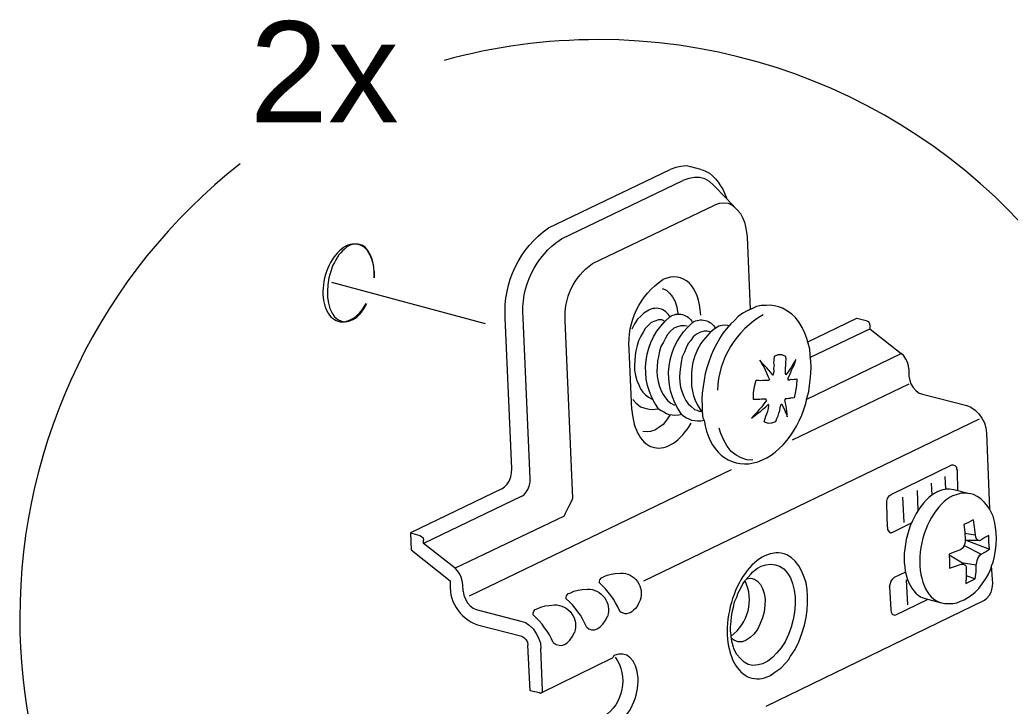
# Model space of a CAD drawing. Header units: metres. Extents: x -11.5 to 7.4, y -3.8 to 5.9.
# Drawn here: x 4.9605 to 5.1156, y -1.3095 to -1.2019 of the extents above; entities that cross this region are included whole.
import ezdxf

# ---------------------------------------------------------------- set-up
doc = ezdxf.new("R2010")
doc.units = ezdxf.units.M
doc.header["$MEASUREMENT"] = 0
doc.layers.add('PDF17_Geometry_Num_Penna__7_Num_Penna__7', color=7, linetype='Continuous', lineweight=18)
doc.layers.add('PDF17_Text_Num_Penna__7_Num_Penna__7', color=7, linetype='Continuous', lineweight=18)
doc.styles.add('GENERATED_STYLE_1', font='')
doc.styles.get('GENERATED_STYLE_1').set_extended_font_data('Arial')

msp = doc.modelspace()

# ---------------------------------------------------------------- linework, layer by layer
at = {"layer": 'PDF17_Geometry_Num_Penna__7_Num_Penna__7', "color": 7, "linetype": 'Continuous', "lineweight": 18, "flags": 128}
for points in [[(5.131967306944112, -1.254754920748113, 0.2828200976111976), (5.051115624504789, -1.205055700030583, 0.06749379674090594), (5.026949677879291, -1.208313698630087)], [(4.995008146587189, -1.224507868139379, 0.2301979789511528), (4.960484663690044, -1.295685063787191, 0.4142115001514662), (5.051115255952912, -1.386315656050058, 0.1910979785505051), (5.113057770050021, -1.361843811366011)], [(5.036020476695013, -1.275454636963167), (5.036436940316895, -1.27514259637332), (5.036847261407477, -1.274732275282735), (5.037167901541139, -1.274250700829112), (5.037412374286728, -1.273588535955382), (5.037509426281208, -1.27296199776317), (5.037575765619209, -1.27228509081433), (5.036534729415131, -1.248658335586011, -0.261918281330343), (5.043325912016206, -1.234568597298796), (5.062341960402971, -1.225424825211276)], [(5.039025894407613, -1.276682774670528), (5.039443586535755, -1.27643830192494), (5.039755627125604, -1.276020609796799), (5.040076267259264, -1.275553777418287), (5.040267914235704, -1.275043947320703), (5.040417791999332, -1.274413723609714), (5.040417791999332, -1.273840011186648), (5.039345920288143, -1.248725657729018, -0.2767769410688991), (5.045357001414605, -1.236272289779108), (5.064357079220001, -1.22712851769159)], [(5.04576670825206, -1.279755268824887), (5.045989067884983, -1.27927983690256), (5.046234769136833, -1.278781063361309), (5.046562780308049, -1.278147154131542), (5.046911676085671, -1.277480075232775), (5.047127893187298, -1.276913733847265), (5.045922605696358, -1.249143227006533, -0.2648715207370235), (5.05020026449103, -1.240161617745233), (5.069326878441126, -1.231012931632678)], [(5.05635962632298, -1.263083333231374), (5.055951762244911, -1.253598036403787, -0.2724621259776844), (5.06123286495213, -1.242661996534664)], [(5.062324024211586, -1.248500963934203, 0.4531988761845346), (5.05877585243365, -1.247602188754944), (5.058232852667066, -1.247952313038827), (5.057797961451296, -1.248370005166968), (5.057248819153417, -1.248899491364701), (5.056784443787423, -1.249588683376134), (5.056337267509061, -1.25041792510112)], [(5.083840697089034, -1.26112288294288), (5.084063056721956, -1.260227301879895), (5.084179764816582, -1.259277666541503), (5.084289101873656, -1.258414026641257), (5.084381239843099, -1.257379624370978), (5.084467235281245, -1.256422617995031), (5.084415638018358, -1.255465611619083), (5.084298929923728, -1.254461922005285), (5.084226448054434, -1.253594596586262), (5.083989346346399, -1.252638818716573), (5.083791556838664, -1.251893115417214), (5.083481973261335, -1.251072473236043), (5.08302374042664, -1.250184263210613), (5.082547079998056, -1.249389419660885), (5.082015136787804, -1.248635116817711), (5.081425453783369, -1.248063861407165), (5.08076083189712, -1.247594572016136), (5.079974587891208, -1.247171965862958), (5.079345592686478, -1.246941006686221), (5.078707997937931, -1.246773929834964), (5.078018805926497, -1.246655993234077), (5.077383668190471, -1.246707590496966), (5.076620765803485, -1.246728475103373), (5.075878748022902, -1.24689432344837), (5.075156386342471, -1.247232162669661), (5.074403312005556, -1.247579829941024), (5.07376940277579, -1.247954524350092), (5.073010185907579, -1.248481553535307), (5.072420502903144, -1.249061408489668), (5.071801335748487, -1.249657234025398), (5.071587575659379, -1.249915220339839), (5.071104772699499, -1.249824310876655), (5.070495433594914, -1.249889421708395), (5.069978232459778, -1.249968046108987), (5.069431547174416, -1.250323084417907, 0.2448284183523654), (5.065711138818934, -1.257874958094702, 0.1948206860089791), (5.06744972087701, -1.263524121277189)], [(5.056533582809289, -1.261491311970027), (5.056980513386398, -1.262010970117684), (5.05736257883302, -1.262291069544791), (5.057742187267127, -1.262590825072046), (5.058233589770822, -1.26276158744208), (5.058598456129817, -1.262881981055485), (5.059115657264957, -1.262975347531187), (5.059556691012022, -1.26303554433789), (5.06001369534046, -1.262983947075002), (5.060522296931785, -1.262905322674412, -0.3931049424720021), (5.062324024211586, -1.248500963934203, -0.4531988761848207), (5.06587219598952, -1.249399370561584, -0.4507811218118636), (5.06943105577191, -1.250323330119159)], [(5.060522665483662, -1.262904585570656), (5.060941586118064, -1.263208026616687), (5.061346993183612, -1.263424243718313), (5.061767142324271, -1.263652745882532), (5.062163949846006, -1.263791567089826), (5.062655352349703, -1.263888619084306), (5.063119727715694, -1.263908275184454), (5.063704496695092, -1.263870191490417), (5.06412833135453, -1.263742426839457, -0.3908930991385568), (5.06587219598952, -1.249399370561584)], [(5.02170002493231, -1.282350856849408), (5.02179707692679, -1.285006887381883), (5.027926463206015, -1.289880617413537, 0.3549771655036791), (5.032175866356722, -1.296768852009093), (5.039130440290274, -1.298539129528656)], [(5.07239261581106, -1.300639260978826), (5.072235367009878, -1.300154001006427), (5.072080575221213, -1.299581517089621), (5.071990894264289, -1.299015175704112), (5.071924554926289, -1.298539743781786, 0.3567071359792587), (5.074103433627675, -1.289880126011033), (5.074171001471935, -1.289784302522813), (5.074588693600075, -1.289306413587969), (5.074981815603033, -1.288838352703199), (5.075308598267991, -1.288480857381759), (5.075561670557395, -1.288265868786393)], [(5.049240555401312, -1.297088140785869, 0.1137279156701642), (5.046086488431339, -1.292721046735525), (5.046086488431339, -1.292476573989936), (5.046145456731786, -1.292217359169237), (5.046399757527446, -1.291895490529315), (5.046807498754889, -1.291746841271948), (5.04729275872729, -1.291487626451248), (5.047954923601017, -1.291331606156325), (5.048577776274453, -1.291233325655585), (5.049404560986922, -1.291175585861401, -0.5034483804003105), (5.05256587614382, -1.295468355283062)], [(5.044056258987323, -1.299581394238995, 0.1051966314091285), (5.04089408387604, -1.295221425524955), (5.04089408387604, -1.294969581741811), (5.040998506908075, -1.294655084139445), (5.04121349550344, -1.294395869318746), (5.041623570892776, -1.294239849023822), (5.042099002815101, -1.293995376278234), (5.042761167688832, -1.293829527933236), (5.04339384841234, -1.293764417101497), (5.044219404618548, -1.293666136600757, -0.5255518714276384), (5.047372611634138, -1.297975859408796)], [(5.053771900738514, -1.301865310225548, -0.4154365246659236), (5.052001254667074, -1.311162891296723), (5.04083536127685, -1.316602717012635), (5.042285612915881, -1.316914266199977), (5.042596424999468, -1.317080114544975), (5.042761044838207, -1.317324587290565), (5.042858096832685, -1.317643998917966), (5.054016619185356, -1.312206630214572)]]:
    msp.add_lwpolyline(points, format="xyb", dxfattribs=at)
for points in [[(5.065601064658106, -1.225014012718186), (5.064871331940118, -1.224853078398226), (5.064045775733909, -1.224948901886447), (5.063258303221737, -1.225097551143815), (5.062341837552342, -1.225424333808772)], [(5.067148613992869, -1.225424333808772), (5.065600696106229, -1.225014012718186)], [(5.067148613992869, -1.225424579510024), (5.067528222426974, -1.22551303196069), (5.068026995968228, -1.225743991137427), (5.06850857042185, -1.225990920895534), (5.068985230850434, -1.226408613023676), (5.069484004391684, -1.226882816439742), (5.069891868469751, -1.227382818487253), (5.070272705410115, -1.227952845391538), (5.070621601187739, -1.228488474120567), (5.070934870283846, -1.229210835801), (5.071195313610804, -1.22987300067473), (5.071195313610804, -1.229968824162951), (5.069171963801837, -1.227857021903318)], [(5.069171349548709, -1.227857390455195), (5.068509184674978, -1.227283678032132), (5.067779451956989, -1.226883184991618), (5.06695389575078, -1.226653454321141), (5.066159052201051, -1.226653454321141), (5.065280670225699, -1.226815617147361), (5.064356833518747, -1.227127657737207)], [(5.071195559312056, -1.229969315565454), (5.072720135579772, -1.231593400840168), (5.072140280625412, -1.231077428211289), (5.071514970939461, -1.230765387621441), (5.07078523822147, -1.230697819777183), (5.070056734009741, -1.230765387621441), (5.069327001291756, -1.231012317379549)], [(5.072719767027895, -1.231593155138918), (5.072868416285262, -1.231739347383766), (5.073381931901624, -1.232320430844386), (5.073695200997731, -1.232946969036599), (5.074006013081318, -1.233675473248327), (5.074170632920056, -1.234405205966316), (5.074319282177425, -1.235230762172525), (5.07442370520946, -1.23595066684044), (5.074899137131787, -1.247372089532588)], [(5.009303291120951, -1.243057698400766), (5.033363586208152, -1.249570010080993)], [(5.061135690107021, -1.244089520807901), (5.061797854980751, -1.244319251478378), (5.062275743915599, -1.244819253525888), (5.062749947331666, -1.245392965948954), (5.063167639459804, -1.246121470160682), (5.063413340711653, -1.24699739512352), (5.063568132500315, -1.247988799674726)], [(5.083805438959395, -1.252458719698968), (5.091586797605416, -1.24872528917714)], [(5.091586797605416, -1.248725166326514), (5.093045034535134, -1.249075290610397)], [(5.061057065706432, -1.248998877521073), (5.060520208471143, -1.248985363952221), (5.059969837667003, -1.249162268853552), (5.059388754206385, -1.249382171473956), (5.058843297427282, -1.249901829621614), (5.058436661855472, -1.25034286336868), (5.058120935746851, -1.250926403841819), (5.057779411006781, -1.251561541577846), (5.057399802572675, -1.252263018651871), (5.057186042483568, -1.252975552282231), (5.056996852519646, -1.253812165044772), (5.056870316374944, -1.254565239381686), (5.056803977036946, -1.255360082931414), (5.056760979317872, -1.256159840506179), (5.05679660599939, -1.256889573224167), (5.056934198700425, -1.257718814949153), (5.057156558333348, -1.258495230904993), (5.057434200747934, -1.259188108435204), (5.057715528681301, -1.259797447539786), (5.058096365621664, -1.260299906599816), (5.05849194463714, -1.260755682421993), (5.058948948965577, -1.261113177743432), (5.059531260932458, -1.261427675345797)], [(5.064584230027334, -1.249909323509795), (5.064047372792047, -1.249895809940943), (5.063497001987908, -1.250072714842274), (5.062915918527288, -1.250292617462677), (5.062370461748184, -1.250812275610336), (5.061963826176376, -1.251254537863662), (5.061648100067751, -1.251836849830541), (5.061306575327684, -1.252471987566568), (5.060926966893577, -1.253173464640594), (5.06071320680447, -1.253885998270952), (5.060524016840548, -1.254722611033494), (5.060397480695846, -1.255475685370409), (5.060331141357846, -1.256270528920137), (5.060288143638775, -1.257070286494901), (5.060323770320291, -1.25780001921289), (5.060461363021327, -1.258629260937877), (5.060683722654248, -1.259405676893715), (5.060961365068835, -1.260098554423926), (5.061242693002203, -1.26070789352851), (5.061623529942567, -1.261210352588538), (5.062019108958044, -1.261666128410716), (5.062476113286481, -1.262023623732154), (5.063058425253358, -1.26233812133452)], [(5.06142365197419, -1.249119885387608), (5.061057557108937, -1.248998263267943)], [(5.065028703591926, -1.249962026428316), (5.064583984326083, -1.249909200659169)], [(5.067667535036772, -1.26471491239427), (5.067542227398329, -1.264401643298164), (5.067437804366294, -1.26340655322818), (5.067410777228593, -1.262452003864752), (5.067386207103407, -1.261444628732175), (5.067452546441407, -1.260463052231043), (5.067580311092367, -1.259423735935727), (5.067724046324697, -1.258423731840705), (5.067916921807397, -1.257408985670573), (5.068147880984137, -1.25642986618196), (5.06846483559902, -1.255517086031345), (5.06883338747679, -1.254488826292362), (5.069228966492267, -1.253632557429672), (5.069694570364517, -1.252765232010649), (5.070161402743029, -1.251900363604144), (5.070678603878168, -1.251071121879158), (5.071244945263679, -1.250363502273835), (5.071587698510006, -1.249915097489214)], [(5.084220551224391, -1.254898901681695), (5.093617395601314, -1.250375541635176)], [(5.093044420282004, -1.249075659162274), (5.09337243145322, -1.249239050494754), (5.093521080710588, -1.24945526759638), (5.093618132705069, -1.249805391880263)], [(5.093617887003816, -1.249804654776509), (5.093617887003816, -1.250375910187054), (5.098557710672219, -1.254260446978769)], [(5.068179207893744, -1.250761046899325), (5.067669377796163, -1.250738933786659), (5.067111635954468, -1.250896182587842), (5.066477726724699, -1.25120576616517), (5.065956840070784, -1.2516418858872), (5.065582145661716, -1.25219225669134), (5.065192709177534, -1.252710686332739), (5.06484627041243, -1.25335442361258), (5.064585827085471, -1.254042387117754), (5.064260272926772, -1.254785633404594), (5.064090739062996, -1.25563207421721), (5.063960517399519, -1.256392519591679), (5.063899092086558, -1.257176306585074), (5.063835209761075, -1.257969921628542), (5.063883121505185, -1.258724224471715), (5.06399000154974, -1.259535038602814), (5.064232017282809, -1.260305312027357), (5.064503517166104, -1.260993275532531), (5.064809415224653, -1.261632098787334), (5.065190252165017, -1.262121044278512), (5.065609172799416, -1.262531365369098), (5.066170600159889, -1.263010482810201), (5.066580921250477, -1.263129647917348), (5.066939645078174, -1.263322523400048)], [(5.068594320158745, -1.250869155450138), (5.06817908504312, -1.250761046899325)], [(5.080499037213277, -1.254721136825984), (5.07987864155236, -1.254479121092914), (5.079220162197407, -1.254488949142987), (5.078658734836935, -1.25472850786354), (5.078616965624123, -1.25527642165516), (5.078555540311161, -1.255721140921005), (5.07863785023053, -1.256119176948999), (5.078575196411309, -1.256549154139733), (5.078623108155419, -1.25700615846817), (5.078519913629641, -1.257524588109568)], [(5.0804920347276, -1.257583924961889), (5.080485892196302, -1.25746967387978), (5.080407267795712, -1.257429133173225), (5.080457636552341, -1.256990556438677), (5.080420781364563, -1.256540923147795), (5.080476064146229, -1.256094975375691), (5.080473607133708, -1.255630600009698), (5.080530118421635, -1.255194480287669), (5.080498177258896, -1.254721505377862)], [(5.08365543834514, -1.261446962894068), (5.098558447775975, -1.254260201277517)], [(5.09974727328304, -1.256669670603763), (5.099688304982596, -1.256194238681438), (5.099531056181416, -1.255627897295928), (5.099286583435825, -1.255153693879863), (5.098958572264607, -1.2546401782635), (5.098558079224096, -1.254260569829395)], [(5.078445711851584, -1.257659969499336), (5.078136128274256, -1.25721770724601), (5.077774947434039, -1.256835641799387), (5.077521875144635, -1.256513773159465), (5.077145952229309, -1.256141535762916), (5.076798284957945, -1.255768069860108), (5.076426047561394, -1.255280352875189), (5.076719660557353, -1.255913033598698), (5.077031701147201, -1.256357752864543), (5.077236861692493, -1.256834413293127), (5.077455535806637, -1.257304931190416), (5.077660696351931, -1.257786505644038), (5.077916225653851, -1.25831599184177)], [(5.08082238006071, -1.258192649813342), (5.08107790936263, -1.257720903409794), (5.08128798393296, -1.257191417212062), (5.081445232734142, -1.256696329189588), (5.081714275604918, -1.256196327142079), (5.081880123949913, -1.255746693851197), (5.082075456445132, -1.255198780059576), (5.081796585524286, -1.255591902062533), (5.081553341284955, -1.256041535353415), (5.081359237295997, -1.256401487687372), (5.081086508906445, -1.256686501139515), (5.080849407198411, -1.257125077874064), (5.080491911876972, -1.25758331070876)], [(5.099746781880539, -1.256669916305015), (5.099746781880539, -1.25780874160733), (5.099911401719273, -1.258472134987319), (5.100067422014199, -1.259036019360311), (5.100408946754264, -1.259580247633153), (5.100894206726664, -1.260093763249515), (5.101369638648992, -1.260494256290028), (5.101867183683982, -1.260650276584951), (5.108831585667611, -1.262420554104515)], [(5.078445711851584, -1.257660583752466), (5.078492395089436, -1.257577045326838), (5.078520650733397, -1.257525448063949)], [(5.080822994313838, -1.258192281261464), (5.08085247846406, -1.258310217862351), (5.080807023732469, -1.258394984794239)], [(5.080807392284346, -1.258394861943613), (5.081124346899228, -1.258359235262095), (5.081335649975818, -1.258291667417837), (5.081564152140038, -1.258339579161948), (5.081775455216627, -1.258276925342726), (5.081991672318253, -1.258284296380282), (5.082209117926137, -1.258213043017246)], [(5.082208626523633, -1.258212674465368), (5.082144744198155, -1.2591942509665), (5.082015751040933, -1.260229881743039), (5.081773735307864, -1.261226200319282)], [(5.075393733751756, -1.261441066064023), (5.075402333295569, -1.260441061969002), (5.075565724628051, -1.259414030736279), (5.075824939448749, -1.258447196310256)], [(5.075824939448749, -1.258447687712761), (5.076179977757668, -1.258450144725279), (5.076544844116665, -1.25846365829413), (5.07683845711262, -1.258450144725279), (5.077191038409023, -1.258457515762835), (5.077476051861167, -1.258440316675205), (5.077842146726422, -1.258453830244056)], [(5.077842269577046, -1.258453707393431), (5.077887724308638, -1.258370168967803), (5.07791720845886, -1.258316114692397)], [(5.09974727328304, -1.259037862119699), (5.081476928195631, -1.267858537061039)], [(5.081773121054734, -1.261226323169908), (5.081470908514962, -1.261241065245019), (5.08131120270126, -1.261220180638612), (5.081090071574597, -1.26128651997661), (5.080909481154491, -1.261290205495389), (5.080688350027827, -1.261357773339647), (5.080394737031867, -1.261384800477351)], [(5.07742924577269, -1.26160212323461), (5.077034895263472, -1.262142665988676), (5.076701970067219, -1.262623011936038), (5.076295334495411, -1.263045618089216), (5.075946438717788, -1.26350507943017), (5.075532432108425, -1.26392768558335), (5.075091398361355, -1.264400660493156), (5.075559459246126, -1.264018595046533), (5.076043490712268, -1.263637758106169), (5.076493124003148, -1.263338002578915), (5.076881331981069, -1.262965765182364), (5.077322365728135, -1.262662324136333), (5.077733915324981, -1.262242174995673)], [(5.077419417722616, -1.261430132358316), (5.077076664476287, -1.261411704764428), (5.076693370523405, -1.261432589370835), (5.076404671552485, -1.261448559952204), (5.076106144531488, -1.261470673064871), (5.075758477260123, -1.261454702483501), (5.075393610901129, -1.261441188914649)], [(5.077097549082694, -1.264957296679219), (5.077256026390137, -1.264460980150486), (5.077376420003542, -1.264094885285232), (5.077494356604429, -1.263691935232202), (5.077638091836759, -1.263296356216727), (5.077742514868795, -1.26288849213866), (5.077827281800683, -1.262399546647482), (5.077792883625424, -1.262274239009039), (5.077733915324981, -1.262242297846299)], [(5.077097794783946, -1.264957788081722), (5.077700991357235, -1.265172776677089), (5.078296816892964, -1.265129778958015), (5.078941782679065, -1.264938131981574), (5.079095345961468, -1.264455329021693), (5.079261194306467, -1.264002010212034), (5.079375445388576, -1.26358923210893), (5.079517952114649, -1.263203481143528), (5.079576920415091, -1.262762447396461), (5.079716970128645, -1.262299300536728)], [(5.077429614324567, -1.261601754682732), (5.07737801706168, -1.26150838820703), (5.077419786274493, -1.261429763806438)], [(5.079873973228576, -1.2622124451442), (5.079754808121429, -1.26222718721931), (5.079716724427394, -1.262298440582346)], [(5.079873727527323, -1.262212567994826), (5.080032204834765, -1.262573748835042), (5.080201738698541, -1.262933701169), (5.08034915944965, -1.263178173914588), (5.080431469369019, -1.263511099110842), (5.080614516801644, -1.263905449620057), (5.080702969252311, -1.264199062616016), (5.080693141202236, -1.263762942893985), (5.080664885558273, -1.263280139934104), (5.080588718170201, -1.262875961374815), (5.080561691032498, -1.262473011321784), (5.080405670737575, -1.262024606537161), (5.080323360818207, -1.261514776439578)], [(5.080395228434371, -1.261384677626724), (5.080355916234076, -1.26145593098976), (5.080323975071334, -1.261514899290203)], [(5.108831462816987, -1.262421045507018), (5.109464143540492, -1.262675346302681), (5.110126308414223, -1.263150778225008), (5.110698792331029, -1.263724490648071), (5.111166853215799, -1.264384198509283), (5.111583316837681, -1.265112702721012), (5.11182901808953, -1.265910003283258), (5.111896585933787, -1.266720817414357)], [(5.06229466291199, -1.263903975412547), (5.061809402939589, -1.264693904937237), (5.061245518566601, -1.265362212342264), (5.060589496224166, -1.265830273227034), (5.059942073425546, -1.266247965355175), (5.059279908551815, -1.266492438100764), (5.058752879366603, -1.266560005945022), (5.058083343455317, -1.266492438100764)], [(5.064127717101401, -1.263741935436952), (5.064501183004211, -1.264055204533059), (5.064928703182424, -1.264342674997721), (5.06526285688494, -1.26452203691157), (5.06572723225093, -1.264712455381752), (5.066234605335994, -1.264771423682196), (5.066670725058026, -1.264823020945084), (5.067143699967835, -1.264825477957602), (5.06766704363427, -1.26471491239427)], [(5.067352054629398, -1.263359378587825), (5.066940505032553, -1.263322523400048)], [(5.058235923932713, -1.289896956546785), (5.110824591371976, -1.264480390549382)], [(5.07532764011501, -1.270965552241281), (5.074352206145173, -1.270907812447096), (5.073465224626002, -1.270615427957397), (5.072691265682682, -1.270197735829256), (5.071930820308213, -1.269600681787265), (5.07131902419111, -1.268805838237538), (5.070750225793084, -1.267853745886627), (5.070293221464647, -1.266778802909792), (5.070051205731575, -1.265971674297472)], [(5.111896954485664, -1.266720326011852), (5.112401870558211, -1.278617180626327), (5.112157397812624, -1.278297768998925), (5.11158368538956, -1.277635604125195), (5.111018572510309, -1.27706189170213), (5.110438717555949, -1.276683511774285), (5.109880975714255, -1.276333387490401), (5.109248294990744, -1.276184738233033)], [(5.097003527403654, -1.276333141789149), (5.106487595724982, -1.271721329291965)], [(5.106487227173105, -1.271721206441338), (5.106712043818545, -1.271721206441338), (5.106971258639243, -1.271824400967114), (5.107218188397352, -1.272068873712704)], [(5.107433791245848, -1.275706357895685), (5.1073809654767, -1.272702660091844), (5.1073809654767, -1.272546639796921), (5.107283913482222, -1.272383248464443), (5.107283913482222, -1.272284967963703), (5.107283913482222, -1.272138775718854), (5.107217574144222, -1.272068750862077)], [(5.071924677776916, -1.272472315168237), (5.030864313074357, -1.292277064573436)], [(5.105415846864423, -1.273528216298054), (5.105512898858903, -1.275454514112541)], [(5.103237213864288, -1.274569498203385), (5.103334265858766, -1.276438056223688)], [(5.036020599545637, -1.27545512836567), (5.021699902081682, -1.282350733998782), (5.023150767973846, -1.282761055089368)], [(5.039026017258241, -1.276683388923658), (5.02372988582445, -1.284054426479094), (5.02372988582445, -1.283490542106104)], [(5.096281288573847, -1.277887939310842), (5.096281288573847, -1.277412507388517), (5.096428709324956, -1.277009557335486), (5.096690381158174, -1.276591865207345), (5.097003650254281, -1.276332650386645)], [(5.098771839313203, -1.276750465365413), (5.098958572264607, -1.28072836863283)], [(5.101057352357893, -1.275706726447563), (5.101138433771002, -1.278929098365547)], [(5.10430736566671, -1.275872451941934), (5.104941274896479, -1.275610780108717), (5.105603439770206, -1.275454759813793), (5.106145211030531, -1.275454759813793), (5.10680737590426, -1.275553040314533)], [(5.106711552416042, -1.276534493965038), (5.107381088327328, -1.276280193169375), (5.108013769050835, -1.276116801836897), (5.10857151089253, -1.276116801836897), (5.109247189335109, -1.276184369681155)], [(5.106807621605514, -1.275553163165158), (5.109247435036362, -1.276184615382407)], [(5.096428832175583, -1.281458101350818), (5.096281411424474, -1.277888062161469)], [(5.045765725447055, -1.279754040318627), (5.028685802924848, -1.287915007398754), (5.023730008675077, -1.284053812225965)], [(5.112722142139996, -1.287535890367153), (5.112938359241623, -1.286972005994162), (5.113197574062321, -1.286078881943696), (5.11334745182595, -1.285104676480119), (5.113444503820427, -1.284220151973466), (5.113510843158428, -1.283238575472333), (5.113444503820427, -1.282350365446904), (5.11334745182595, -1.281458469902696), (5.113197574062321, -1.280582544939858), (5.112938359241623, -1.279754531721131), (5.112558750807516, -1.278928975514923), (5.112401502006335, -1.278616934925075)], [(5.096428709324956, -1.28145773279894), (5.096428709324956, -1.281837341233045), (5.096690381158174, -1.282194836554484), (5.096943453447578, -1.282350856849407), (5.097255494037425, -1.282247662323631), (5.100164596859305, -1.28079556792521)], [(5.109812793616864, -1.28032812129357), (5.109083060898877, -1.280728614334081), (5.10835455668715, -1.281057854011558)], [(5.108355170940277, -1.28105748545968), (5.108511191235202, -1.282247908024884), (5.108571388041904, -1.283391647352235)], [(5.109812670766241, -1.280328612696073), (5.109976062098719, -1.281458838454574), (5.110125939862344, -1.282665231601147), (5.110192279200346, -1.282977272190994), (5.110289331194824, -1.283238944024212), (5.110439208958452, -1.283392507306616), (5.11060260029093, -1.283490787807355), (5.110757392079595, -1.283558355651614), (5.111019063912815, -1.283490787807355)], [(5.023150399421969, -1.282761055089368), (5.023404700217629, -1.282924446421847), (5.023663915038329, -1.283140663523472), (5.023730254376327, -1.283490787807355)], [(5.108511191235202, -1.282410685104233), (5.11012544845984, -1.282664985899896)], [(5.112304695713107, -1.282761055089368), (5.111680614533414, -1.283073095679214), (5.111018449659683, -1.283490787807355)], [(5.112401870558211, -1.284939810940128), (5.112304818563732, -1.283802214144073), (5.112304818563732, -1.282761669342497)], [(5.10857126519128, -1.283392630157242), (5.10857126519128, -1.283705899253349), (5.108511068384576, -1.284054795030973), (5.108421387427651, -1.284375435164634), (5.108257996095171, -1.284627278947778), (5.108110575344064, -1.284843496049404), (5.107848903510845, -1.285006887381883), (5.106970521535491, -1.285357011665766), (5.106078625991282, -1.285736620099871)], [(5.108421141726398, -1.284375803716512), (5.11110174238406, -1.28573576014549)], [(5.110757023527716, -1.283557741398484), (5.10857151089253, -1.283557741398484)], [(5.108831462816987, -1.283557741398484), (5.112401502006335, -1.284939810940128)], [(5.077993990100062, -1.304766304906114), (5.078782691118493, -1.304209791570679), (5.079674586662701, -1.303575882340912), (5.080486629300058, -1.302750326134704), (5.0809043214282, -1.302276122718637), (5.081222504549341, -1.301709781333128), (5.08195223726733, -1.30063975238133), (5.082518578652842, -1.299432130728498), (5.082992782068906, -1.298129914093704), (5.083410474197047, -1.296836297002725), (5.083654946942636, -1.29563113236241), (5.083804824706263, -1.294492307060096), (5.083871164044261, -1.29335471026404), (5.083871164044261, -1.292312936956205), (5.083804824706263, -1.291233079954334), (5.083654946942636, -1.290192535152758), (5.08334290635279, -1.289306782139847), (5.082992782068906, -1.288430857177008), (5.082518578652842, -1.287536504620283), (5.08195223726733, -1.286806771902294), (5.081312185506269, -1.286242887529303), (5.080650020632538, -1.285832566438717), (5.080242156554469, -1.285669175106238), (5.079758125088329, -1.285573351618019), (5.079356403541558, -1.285520525848871), (5.078946082450972, -1.285520525848871), (5.078054186906764, -1.285669175106238), (5.077175804931407, -1.285981215696086)], [(5.106078134588778, -1.285736497249246), (5.106145702433036, -1.286806526201043), (5.106145702433036, -1.287914638846877)], [(5.108421141726398, -1.287283923733384), (5.106078380290031, -1.285884655104109)], [(5.110125939862344, -1.289568208271812), (5.110289331194824, -1.288480980232386), (5.110289331194824, -1.287372867586551), (5.11037901215175, -1.287022743302669), (5.110439208958452, -1.286710702712822), (5.110543631990488, -1.286398662122974), (5.11069842377915, -1.286144361327313), (5.110854444074077, -1.285885146506613), (5.111101373832181, -1.285736497249246), (5.111740197086986, -1.285356888815141), (5.112402361960717, -1.284940425193258)], [(5.076603566715853, -1.287603212510159), (5.077332070927582, -1.287373481839681), (5.078151484602497, -1.287283800882757), (5.078879988814226, -1.287373481839681), (5.079511441031473, -1.287603212510159), (5.080173605905204, -1.288013533600745), (5.080747318328269, -1.288675698474475), (5.081222750250594, -1.289405431192463), (5.081543390384256, -1.290291184205375), (5.081787863129845, -1.29133172900695), (5.081952482968582, -1.292380873352341), (5.081952482968582, -1.293614293636618), (5.081855430974102, -1.294803487695561), (5.081625700303624, -1.295943541504136), (5.08131243120752, -1.29714870614445), (5.080904567129451, -1.29829490248432), (5.080397194044386, -1.299432499280376), (5.079757142283322, -1.300406704743952), (5.079094977409591, -1.30120277679994), (5.078373844235418, -1.301925138480372), (5.07764534002369, -1.302489022853363), (5.076848039461444, -1.302906714981504), (5.076125677781009, -1.303062735276429), (5.075308721118615, -1.303168386814723), (5.074587587944441, -1.303004995482243), (5.073940165145824, -1.302654871198361), (5.07338242330413, -1.302088529812852), (5.072802568349767, -1.301448478051787), (5.072392247259183, -1.300638892426949)], [(5.075561056304265, -1.288265377383889), (5.076038945239109, -1.287915253100007), (5.07660405811836, -1.287603212510159)], [(5.104843608648869, -1.293354464562789), (5.105416092565674, -1.293452745063528), (5.106078257439403, -1.293452745063528), (5.10665074135621, -1.293452745063528), (5.107283422079718, -1.293354464562789), (5.107848534958968, -1.293102620779645), (5.108421018875774, -1.292886403678018), (5.108988588767541, -1.29252890835658), (5.109561072684347, -1.292150528428734), (5.110126185563598, -1.291650526381224), (5.110698669480403, -1.291070671426863), (5.111265010865912, -1.290350766758949), (5.111739214281979, -1.28962103404096), (5.112209732179268, -1.288838475553824), (5.112624967294892, -1.287914638846877), (5.11272201928937, -1.287536258919031)], [(5.106145333881159, -1.287915007398754), (5.107053200006737, -1.287602966808907), (5.107946324057203, -1.287283555181505)], [(5.107945586953448, -1.287283923733383), (5.108161804055072, -1.287283923733383), (5.108354679537774, -1.287283923733383), (5.108510699832697, -1.287372376184049), (5.108675319671434, -1.287535767516528), (5.108734287971881, -1.287751984618153), (5.108734287971881, -1.288102108902036), (5.108734287971881, -1.28921022154787), (5.108675319671434, -1.290290078549742)], [(5.107946078355949, -1.287022374750791), (5.110288839792322, -1.287372499034674)], [(5.111583562538934, -1.292937140986524), (5.111993883629522, -1.292625100396679), (5.112401747707587, -1.292149668474352), (5.112625335846769, -1.291650894933102), (5.112782584647952, -1.291018214209593), (5.112887007679987, -1.290290938504123), (5.112722387841249, -1.287536627470909)], [(5.029890353312032, -1.290446344545917), (5.029794529823812, -1.289880003160408), (5.029631138491334, -1.289306290737342), (5.029414921389707, -1.288838229852573), (5.029066025612083, -1.288324714236212), (5.02868641717798, -1.287914393145625)], [(5.097501440990523, -1.28930665928922), (5.099286460585198, -1.288481103083012)], [(5.108734287971881, -1.289054692655451), (5.110126185563598, -1.289568208271812)], [(5.029958781110674, -1.291487749301875), (5.029889984760155, -1.290445975994039)], [(5.071924677776916, -1.298539620931161), (5.071924677776916, -1.298390971673792), (5.071827625782436, -1.297714064724951), (5.071827625782436, -1.297087526532739), (5.071924677776916, -1.296261970326531), (5.071991017114913, -1.29553592312732), (5.07208069807184, -1.294803733396813), (5.07230428621102, -1.293995376278234), (5.072459077999685, -1.29319561870347), (5.072803059752271, -1.292475714035556), (5.073032790422749, -1.291747209823826), (5.073440654500816, -1.291017477105838), (5.073761294634478, -1.29035039820707), (5.074102819374547, -1.289879880309782)], [(5.074319282177425, -1.289568208271812), (5.074981447051156, -1.289469927771074), (5.075561302005514, -1.28962103404096), (5.0760379624341, -1.289947816705918), (5.076506023318869, -1.290446590247169), (5.0768487765652, -1.291070671426863), (5.077079735741934, -1.291896227633072), (5.077265240187081, -1.292788123177279), (5.077175559230154, -1.293764785653375), (5.077079735741934, -1.294746362154506), (5.0768487765652, -1.295698454505417), (5.076439683980873, -1.296574379468255), (5.0760379624341, -1.297495759162684), (5.075466707023555, -1.298227948893191), (5.074899137131787, -1.298791833266183), (5.074260313876982, -1.299172670206546), (5.073695200997731, -1.299431885027245), (5.073033036124, -1.299431885027245), (5.072458095194678, -1.299268493694766), (5.071990034309907, -1.298955224598661)], [(5.096741978421061, -1.29085433147461), (5.096839030415543, -1.290446467396543), (5.097003650254281, -1.289947693855292), (5.097255494037425, -1.289568085421188), (5.097501195289272, -1.289306413587969)], [(5.099339286354347, -1.289717103230433), (5.099530933330787, -1.293666750853887)], [(5.108675565372687, -1.290290569952246), (5.10939669854686, -1.289947816705918), (5.110126431264849, -1.289568208271812)], [(5.029958289708167, -1.291488117853753), (5.030046742158834, -1.292150282727483), (5.030308413992053, -1.292787877476028), (5.0306204545819, -1.293354218861537), (5.031028318659965, -1.293829650783862), (5.031496379544736, -1.294179775067746), (5.031974268479582, -1.294395992169372), (5.038966926107172, -1.296205581889232)], [(5.096741609869182, -1.290854085773359), (5.096943084895699, -1.294395869318746), (5.097003281702403, -1.294803733396814), (5.097158073491068, -1.295125602036734), (5.097502055243652, -1.295281622331657), (5.097731785914133, -1.295221425524955), (5.1027600620332, -1.292788983131661)], [(5.077429000071438, -1.309543474345793), (5.111583931090809, -1.292936526733395)], [(5.102441756061427, -1.292721046735525), (5.104843485798243, -1.293354955965292)], [(5.038967417509673, -1.296204967636101), (5.039688550683849, -1.296428555775283), (5.040268405638209, -1.29683641985335), (5.040893715324163, -1.297400304226342), (5.041376518284041, -1.29812880843807), (5.041720500036629, -1.298851170118503), (5.042038683157772, -1.299676726324712), (5.042098879964476, -1.300474026886959)], [(5.039130563140903, -1.298539620931161), (5.039443832237007, -1.298791464714305), (5.039755872826854, -1.299113333354225), (5.040008945116258, -1.299531025482366), (5.040076512960516, -1.299997857860877)], [(5.040417791999332, -1.307117543035673), (5.040076267259264, -1.29999834926338)], [(5.042188438070776, -1.307430075028024), (5.042351829403252, -1.307266683695545), (5.042351829403252, -1.307050466593919), (5.042098757113848, -1.300473044081952)], [(5.053518705598485, -1.301613466442403), (5.053451137754228, -1.301865310225548), (5.053288974928009, -1.30202133052047)], [(5.05328836067488, -1.30202133052047), (5.042188806622653, -1.307429215073642)], [(5.042188560921399, -1.307429706476146), (5.042038683157772, -1.307527986976885), (5.041875291825296, -1.307429706476146), (5.040418283401836, -1.3071176658863)]]:
    msp.add_lwpolyline(points, dxfattribs=at)
msp.add_lwpolyline([(5.015972483050483, -1.241334472670929), (5.015972483050483, -1.242376245978765)], close=True, dxfattribs=at)
msp.add_lwpolyline([(5.051272873305971, -1.290192043750254), (5.051272873305971, -1.289947571004666), (5.05133921264397, -1.289716611827929), (5.051583685389559, -1.289404571238083), (5.052001008965821, -1.289210712950374), (5.05247644088815, -1.288987124811193), (5.053138605761877, -1.288838475553824), (5.053771286485386, -1.288742652065603), (5.054588243147782, -1.288675084221346, -0.5205061937134157), (5.057655209023972, -1.292937386687777), (5.057402136734567, -1.293453359316658), (5.057185919632943, -1.293925105720206), (5.056926704812243, -1.29423960332257), (5.056613435716136, -1.294491447105714), (5.056359134920474, -1.294745747901377), (5.056114662174886, -1.2949017681963), (5.055884931504409, -1.294969336040558), (5.055534807220523, -1.29506515952878), (5.055319818625158, -1.29506515952878), (5.055006549529054, -1.294969336040558), (5.054657653751429, -1.294803487695561), (5.054434065612245, -1.294559014949972, 0.1060324183139017)], format="xyb", close=True, dxfattribs=at)
at = {"layer": 'PDF17_Geometry_Num_Penna__7_Num_Penna__7', "color": 7, "linetype": 'Continuous', "lineweight": 18}
msp.add_arc((5.084033306773367, -1.260580989185698), 0.01428961605328904, 119.7025923177884, 177.5984457511258, dxfattribs=at)
for centre, major_axis, ratio, start_param, end_param in [((5.011976506142465, -1.243181663623237), (0.001557939985889157, 0.00603180738245257), 0.6115469252726977, 5.17627041557057, 10.59427529616535), ((5.012319645113458, -1.243181947611178), (0.001300888401464918, 0.006062547160022191), 0.5643620348811474, 5.140158556334165, 10.55820763774441), ((5.060673145592332, -1.252531182661722), (0.003384364693106435, 0.01010380291383095), 0.5477949662728346, 5.322190275544809, 6.745535445121487), ((5.075864244811264, -1.260203151943426), (0.003468004801283619, 0.01111373551017047), 0.6831991884845933, 2.189154998701684, 4.84139768877959), ((5.062137277750507, -1.259319455326287), (0.002305368690948662, 0.009676889093568121), 0.5521282569063375, 2.09747589835005, 4.199059299325992), ((5.104668366871499, -1.284121113640571), (0.002281613262262284, 0.008585839797746964), 0.6013142126998099, 0.4800393364513007, 3.152221342161361), ((5.107136683271518, -1.284792733316861), (0.002191891757732378, 0.00858927659805464), 0.6089808891454705, 0.4717367928268588, 3.122168423540684), ((5.077578384176217, -1.295376771777465), (0.002378924987212371, 0.009761750711316353), 0.5946065783670907, 0.45318833304412, 3.596862052108724), ((5.050809264118866, -1.292415004899873), (0.0006998380582174948, 0.005147954777145358), 0.491046939357107, 2.770592436724816, 4.145607200381484), ((5.042911716289842, -1.269684326144804), (-0.002382838755973895, 0.03033032282747783), 0.2124451905241782, 2.954820680572817, 3.494041043959622), ((5.053687092499393, -1.3069504007066), (0.001509563181067541, 0.005528236151430832), 0.6018968496495978, 3.657805690640135, 6.755089506357958)]:
    msp.add_ellipse(centre, major_axis=major_axis, ratio=ratio, start_param=start_param, end_param=end_param, dxfattribs=at)

# ---------------------------------------------------------------- texts
at = {"layer": 'PDF17_Text_Num_Penna__7_Num_Penna__7', "color": 7, "linetype": 'Continuous', "lineweight": 18, "insert": (4.996487882376442, -1.218010524084904), "char_height": 0.01582901521914505, "attachment_point": 7, "style": 'GENERATED_STYLE_1'}
msp.add_mtext('\\A1;{\\pql;\\fArial|b0|i0|c0|p34;2x}', dxfattribs=at)

doc.saveas('drawing.dxf')
